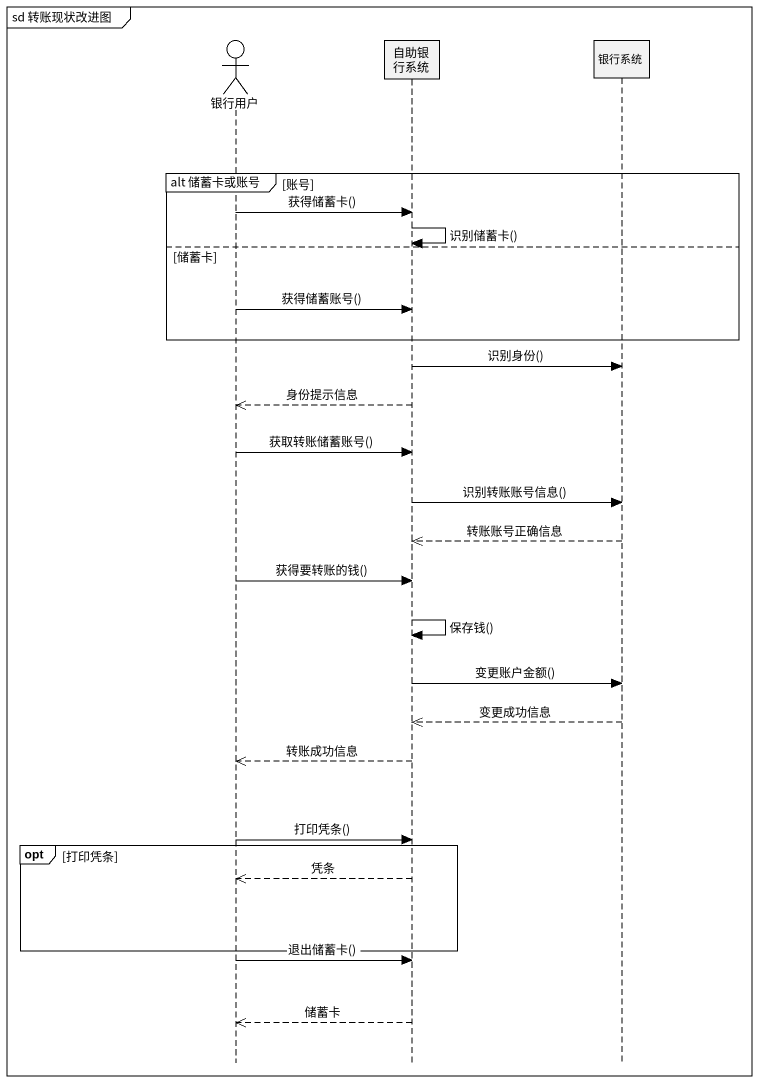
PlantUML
@startuml
mainframe sd 转账现状改进图
hide footbox
actor 银行用户
participant 自助银行系统
participant 银行系统

group alt 储蓄卡或账号 [账号]
  银行用户 -> 自助银行系统 : 获得储蓄卡()
  自助银行系统 -> 自助银行系统 : 识别储蓄卡()
else 储蓄卡
  银行用户 -> 自助银行系统 : 获得储蓄账号()
end
自助银行系统 -> 银行系统 : 识别身份()
自助银行系统 -->> 银行用户 : 身份提示信息
银行用户 -> 自助银行系统 : 获取转账储蓄账号()
自助银行系统 -> 银行系统 : 识别转账账号信息()
银行系统 -->> 自助银行系统 : 转账账号正确信息
银行用户 -> 自助银行系统 : 获得要转账的钱()
自助银行系统 -> 自助银行系统 : 保存钱()
自助银行系统 -> 银行系统 : 变更账户金额()
银行系统 -->> 自助银行系统 : 变更成功信息
自助银行系统 -->> 银行用户 : 转账成功信息
银行用户 -> 自助银行系统 : 打印凭条()
opt 打印凭条
  自助银行系统 -->> 银行用户 : 凭条
end
银行用户 -> 自助银行系统 : 退出储蓄卡()
自助银行系统 -->> 银行用户 : 储蓄卡
@enduml
